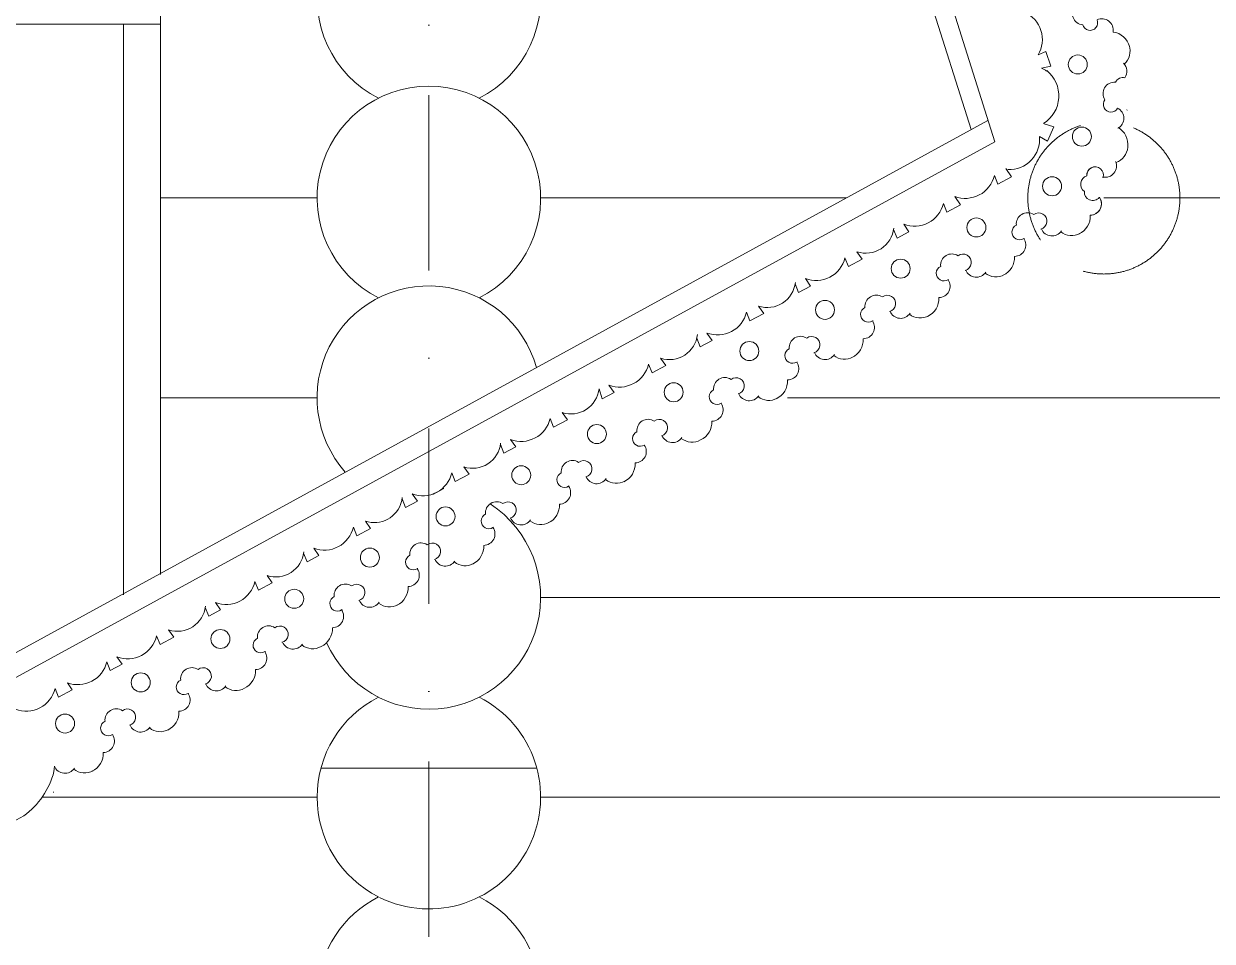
# Model space of a CAD drawing. Header units: millimetres. Extents: x 2399 to 111977, y 1313 to 59551.
# Drawn here: x 39569 to 41961, y 36305 to 38151 of the extents above; entities that cross this region are included whole.
import ezdxf

# ---------------------------------------------------------------- set-up
doc = ezdxf.new("R2010")
doc.units = ezdxf.units.MM
doc.linetypes.add('Невидимая', pattern=[391.222223, 282.222223, -109])
doc.linetypes.add('Штрихпунктирная', pattern=[670.277762, 352.777767, -176.388884, 0, -141.111112])
doc.layers.add('main line', color=7, linetype='Continuous', lineweight=13)

msp = doc.modelspace()

# ---------------------------------------------------------------- linework, layer by layer
at = {"layer": 'main line', "color": 7, "linetype": 'Continuous', "lineweight": 13}
for p, q in [((39844.0794, 37042.4926), (39844.0794, 39396.43)), ((41123.5156, 39048.0426), (41475.8867, 37937.7759)), ((41166.8666, 39045.0913), (41523.1471, 37912.9798)), ((35691.1537, 38149.8902), (39843.4223, 38149.8902)), ((39769.7348, 38149.8902), (39769.7348, 37001.8337)), ((41626.0749, 38095.2162), (41610.3435, 38088.0815)), ((41635.793, 38065.1481), (41626.0749, 38095.2162)), ((41617.218, 38061.5483), (41635.793, 38065.1481)), ((39227.6147, 36708.2011), (41509.5499, 37956.1862)), ((41642.2716, 37943.3553), (41622.5809, 37949.5399)), ((41629.4618, 37914.4686), (41642.2716, 37943.3553)), ((41613.2195, 37924.1731), (41629.4618, 37914.4686)), ((39413.1472, 36758.8429), (41523.1471, 37912.9798)), ((41522.4164, 37845.3448), (41529.2739, 37827.7106)), ((41529.2739, 37827.7106), (41557.1246, 37842.6394)), ((41557.1246, 37842.6394), (41545.3839, 37859.6138)), ((39844.0794, 37800.247), (40159.2044, 37800.247)), ((40609.2044, 37800.247), (41224.4157, 37800.247)), ((41454.4358, 37786.4165), (41442.6951, 37803.3909)), ((41742.7889, 37800.247), (44023.4716, 37800.247)), ((41419.7276, 37789.1218), (41426.5851, 37771.4877)), ((41426.5851, 37771.4877), (41454.4358, 37786.4165)), ((41350.4583, 37732.3656), (41340.0064, 37747.1679)), ((41319.6289, 37736.9307), (41326.4864, 37719.2966)), ((41326.4864, 37719.2966), (41350.4583, 37732.3656)), ((41221.6742, 37679.7826), (41228.5317, 37662.1485)), ((41228.5317, 37662.1485), (41256.3824, 37677.0773)), ((41256.3824, 37677.0773), (41245.9305, 37691.8797)), ((41121.5756, 37627.5915), (41128.4331, 37609.9574)), ((41152.4049, 37623.0264), (41141.953, 37637.8287)), ((41128.4331, 37609.9574), (41152.4049, 37623.0264)), ((41058.329, 37567.7381), (41047.8771, 37582.5405)), ((41023.6209, 37570.4434), (41030.4783, 37552.8093)), ((41030.4783, 37552.8093), (41058.329, 37567.7381)), ((40923.5222, 37518.2523), (40930.3797, 37500.6182)), ((40930.3797, 37500.6182), (40954.3516, 37513.6872)), ((40954.3516, 37513.6872), (40943.8996, 37528.4895)), ((40826.4836, 37465.6997), (40833.3411, 37448.0655)), ((40833.3411, 37448.0655), (40861.1917, 37462.9943)), ((40861.1917, 37462.9943), (40850.7398, 37477.7967)), ((40726.7245, 37416.0516), (40733.2424, 37395.8744)), ((40757.2143, 37408.9434), (40746.7623, 37423.7458)), ((39844.0794, 37398.27), (40159.2044, 37398.27)), ((40733.2424, 37395.8744), (40757.2143, 37408.9434)), ((41106.1351, 37398.27), (44820.3957, 37398.27)), ((40663.1384, 37353.6552), (40652.6864, 37368.4575)), ((40628.4302, 37356.3605), (40635.2877, 37338.7263)), ((40635.2877, 37338.7263), (40663.1384, 37353.6552)), ((40528.3315, 37304.1693), (40535.189, 37286.5352)), ((40535.189, 37286.5352), (40559.1609, 37299.6042)), ((40559.1609, 37299.6042), (40548.7089, 37314.4066)), ((40430.3768, 37247.0213), (40437.2343, 37229.3871)), ((40465.085, 37244.316), (40454.633, 37259.1183)), ((40437.2343, 37229.3871), (40465.085, 37244.316)), ((40361.1075, 37190.265), (40350.6556, 37205.0674)), ((40414.2216, 37215.6697), (40392.1743, 37203.5642)), ((40330.2781, 37194.8301), (40337.1356, 37177.196)), ((40337.1356, 37177.196), (40361.1075, 37190.265)), ((40267.0316, 37134.9768), (40256.5797, 37149.7791)), ((40232.3234, 37137.6821), (40239.1809, 37120.0479)), ((40239.1809, 37120.0479), (40267.0316, 37134.9768)), ((40132.2248, 37085.4909), (40139.0823, 37067.8568)), ((40139.0823, 37067.8568), (40163.0541, 37080.9258)), ((40163.0541, 37080.9258), (40152.6022, 37095.7282)), ((40068.9782, 37025.6376), (40058.5263, 37040.4399)), ((40034.27, 37028.3429), (40041.1275, 37010.7087)), ((40041.1275, 37010.7087), (40068.9782, 37025.6376)), ((39965.0008, 36971.5866), (39954.5488, 36986.389)), ((40609.2044, 36996.4185), (45159.3663, 36996.4185)), ((39934.1714, 36976.1518), (39941.0289, 36958.5176)), ((39941.0289, 36958.5176), (39965.0008, 36971.5866)), ((39836.2167, 36919.0037), (39843.0742, 36901.3695)), ((39843.0742, 36901.3695), (39870.9248, 36916.2984)), ((39870.9248, 36916.2984), (39860.4729, 36931.1007)), ((39736.118, 36866.8126), (39742.9755, 36849.1784)), ((39742.9755, 36849.1784), (39766.9474, 36862.2474)), ((39766.9474, 36862.2474), (39756.4954, 36877.0498)), ((39666.4386, 36810.5709), (39656.6105, 36824.7762)), ((39631.7304, 36813.2762), (39638.5879, 36795.6421)), ((39638.5879, 36795.6421), (39666.4386, 36810.5709)), ((39629.626, 36646.1792), (39630.8329, 36656.4473)), ((40166.8503, 36652.7763), (40601.5585, 36652.7763)), ((40159.2044, 36594.567), (39606.9877, 36594.567)), ((40609.2044, 36594.567), (45159.3663, 36594.567)), ((39568.8654, 36556.9235), (39059.5897, 36277.2969))]:
    msp.add_line(p, q, dxfattribs=at)
at = {"layer": 'main line', "color": 7, "linetype": 'Штрихпунктирная', "lineweight": 13}
msp.add_line((40384.2044, 39347.662), (40384.2044, 27966.284), dxfattribs=at)
at = {"layer": 'main line', "color": 7, "linetype": 'Continuous', "lineweight": 13, "flags": 128}
for points in [[(41716.9485, 38195.9598, 1.219803903), (41685.4664, 38187.0702, 0.63216014), (41700.2088, 38148.7987, 1.067465283), (41729.2713, 38158.6429, -0.60309642), (41761.3599, 38134.074)], [(41716.9485, 38195.9598, 1.219803903), (41685.4664, 38187.0702, 0.63216014), (41700.2088, 38148.7987, 1.067465283), (41729.2713, 38158.6429, -0.60309642), (41761.3599, 38134.074)], [(41716.9485, 38195.9598, 1.219803903), (41685.4664, 38187.0702, 0.63216014), (41700.2088, 38148.7987, 1.067465283), (41729.2713, 38158.6429, -0.60309642), (41761.3599, 38134.074)], [(41716.9485, 38195.9598, 1.219803903), (41685.4664, 38187.0702, 0.63216014), (41700.2088, 38148.7987, 1.067465283), (41729.2713, 38158.6429, -0.60309642), (41761.3599, 38134.074)], [(41716.9485, 38195.9598, 1.219803903), (41685.4664, 38187.0702, 0.63216014), (41700.2088, 38148.7987, 1.067465283), (41729.2713, 38158.6429, -0.60309642), (41761.3599, 38134.074)], [(41716.9485, 38195.9598, 1.219803903), (41685.4664, 38187.0702, 0.63216014), (41700.2088, 38148.7987, 1.067465283), (41729.2713, 38158.6429, -0.60309642), (41761.3599, 38134.074)], [(41794.4694, 38105.0653, 0.304535594), (41761.3599, 38134.074)], [(41794.4694, 38105.0653, 0.304535594), (41761.3599, 38134.074)], [(41794.4694, 38105.0653, 0.304535594), (41761.3599, 38134.074)], [(41794.4694, 38105.0653, 0.304535594), (41761.3599, 38134.074)], [(41794.4694, 38105.0653, 0.304535594), (41761.3599, 38134.074)], [(41794.4694, 38105.0653, 0.304535594), (41761.3599, 38134.074)], [(41783.6948, 38069.5784, 0.304535594), (41793.6997, 38107.3962)], [(41783.6948, 38069.5784, 0.304535594), (41793.6997, 38107.3962)], [(41783.6948, 38069.5784, 0.304535594), (41793.6997, 38107.3962)], [(41783.6948, 38069.5784, 0.304535594), (41793.6997, 38107.3962)], [(41783.6948, 38069.5784, 0.304535594), (41793.6997, 38107.3962)], [(41783.6948, 38069.5784, 0.304535594), (41793.6997, 38107.3962)], [(41785.2403, 38042.0529, 0.364332987), (41782.0966, 38071.2773)], [(41785.2403, 38042.0529, 0.364332987), (41782.0966, 38071.2773)], [(41785.2403, 38042.0529, 0.364332987), (41782.0966, 38071.2773)], [(41785.2403, 38042.0529, 0.364332987), (41782.0966, 38071.2773)], [(41785.2403, 38042.0529, 0.364332987), (41782.0966, 38071.2773)], [(41785.2403, 38042.0529, 0.360354253), (41766.0232, 38032.9124, 0.63216014), (41744.9372, 37997.7353, 1.067465283), (41770.5854, 37980.8916, -0.60309642), (41770.976, 37940.4792)], [(41789.6178, 37977.4551, -0.017938026), (41788.7238, 37976.6599)], [(41789.6178, 37977.4551, -0.017938026), (41788.7238, 37976.6599)], [(41789.6178, 37977.4551, -0.017938026), (41788.7238, 37976.6599)], [(41789.6178, 37977.4551, -0.017938026), (41788.7238, 37976.6599)], [(41789.6178, 37977.4551, -0.017938026), (41788.7238, 37976.6599)], [(41789.6178, 37977.4551, -0.017938026), (41788.7238, 37976.6599)], [(41790.8444, 37902.6157, 0.304535594), (41771.3919, 37942.1042)], [(41790.8444, 37902.6157, 0.304535594), (41771.3919, 37942.1042)], [(41790.8444, 37902.6157, 0.304535594), (41771.3919, 37942.1042)], [(41790.8444, 37902.6157, 0.304535594), (41771.3919, 37942.1042)], [(41790.8444, 37902.6157, 0.304535594), (41771.3919, 37942.1042)], [(41790.8444, 37902.6157, 0.304535594), (41771.3919, 37942.1042)], [(41767.1009, 37871.5266, 0.304535594), (41790.8444, 37902.6157)], [(41767.1009, 37871.5266, 0.304535594), (41790.8444, 37902.6157)], [(41767.1009, 37871.5266, 0.304535594), (41790.8444, 37902.6157)], [(41767.1009, 37871.5266, 0.304535594), (41790.8444, 37902.6157)], [(41767.1009, 37871.5266, 0.304535594), (41790.8444, 37902.6157)], [(41767.1009, 37871.5266, 0.304535594), (41790.8444, 37902.6157)], [(41741.0831, 37842.1079, 0.60309642), (41766.2764, 37873.7086)], [(41741.0831, 37842.1079, 0.60309642), (41766.2764, 37873.7086)], [(41741.0831, 37842.1079, 0.60309642), (41766.2764, 37873.7086)], [(41741.0831, 37842.1079, 0.60309642), (41766.2764, 37873.7086)], [(41741.0831, 37842.1079, 0.60309642), (41766.2764, 37873.7086)], [(41741.0831, 37842.1079, 0.60309642), (41766.2764, 37873.7086)], [(41708.4947, 37844.9806, 0.00305195), (41708.5095, 37844.7775, 0.624852835), (41703.5983, 37813.401)], [(41740.9937, 37840.9135, 1.212239054), (41708.4947, 37844.9806)], [(41740.9937, 37840.9135, 1.212239054), (41708.4947, 37844.9806)], [(41740.9937, 37840.9135, 1.212239054), (41708.4947, 37844.9806)], [(41740.9937, 37840.9135, 1.212239054), (41708.4947, 37844.9806)], [(41740.9937, 37840.9135, 1.211155458), (41708.4928, 37845.0098)], [(41740.9937, 37840.9135, 1.219803903), (41708.5095, 37844.7775)], [(41703.5983, 37813.401, 0.737790011), (41733.5798, 37801.3277)], [(41733.5798, 37801.3277, 0.005142975), (41733.8476, 37801.4959, -0.60309642), (41715.4006, 37765.5373)], [(41733.5798, 37801.3277, 0.005142975), (41733.8476, 37801.4959, -0.60309642), (41715.4006, 37765.5373)], [(41733.5798, 37801.3277, 0.005142975), (41733.8476, 37801.4959, -0.60309642), (41715.4006, 37765.5373)], [(41733.5798, 37801.3277, 0.005142975), (41733.8476, 37801.4959, -0.60309642), (41715.4006, 37765.5373)], [(41733.5798, 37801.3277, 0.005142975), (41733.8476, 37801.4959, -0.507078078), (41722.0007, 37766.5903)], [(41733.8476, 37801.4959, -0.427019874), (41727.4274, 37769.1215)], [(41616.0493, 37737.3874, 1.219803903), (41601.6832, 37766.7773, 0.63216014), (41566.6577, 37745.4406, 1.067465283), (41581.5312, 37718.6019, -0.60309642), (41563.0843, 37682.6432)], [(41616.0493, 37737.3874, 1.219803903), (41601.6832, 37766.7773, 0.63216014), (41566.6577, 37745.4406, 1.067465283), (41581.5312, 37718.6019, -0.60309642), (41563.0843, 37682.6432)], [(41616.0493, 37737.3874, 1.219803903), (41601.6832, 37766.7773, 0.63216014), (41566.6577, 37745.4406, 1.067465283), (41581.5312, 37718.6019, -0.60309642), (41563.0843, 37682.6432)], [(41616.0493, 37737.3874, 1.219803903), (41601.6832, 37766.7773, 0.63216014), (41566.6577, 37745.4406, 1.067465283), (41581.5312, 37718.6019, -0.60309642), (41563.0843, 37682.6432)], [(41616.0493, 37737.3874, 1.219803903), (41601.6832, 37766.7773, 0.63216014), (41566.6577, 37745.4406, 1.067465283), (41581.5312, 37718.6019, -0.60309642), (41563.0843, 37682.6432)], [(41616.0493, 37737.3874, 1.219803903), (41601.6832, 37766.7773, 0.63216014), (41566.6577, 37745.4406, 1.067465283), (41581.5312, 37718.6019, -0.60309642), (41563.0843, 37682.6432)], [(41692.7675, 37727.7818, 0.304535594), (41715.4006, 37765.5373)], [(41692.7675, 37727.7818, 0.304535594), (41715.4006, 37765.5373)], [(41692.7675, 37727.7818, 0.304535594), (41715.4006, 37765.5373)], [(41692.7675, 37727.7818, 0.304535594), (41715.4006, 37765.5373)], [(41692.7675, 37727.7818, 0.304535594), (41715.4006, 37765.5373)], [(41692.7675, 37727.7818, 0.304535594), (41715.4006, 37765.5373)], [(41727.4274, 37769.1215, -0.140017307), (41715.4006, 37765.5373)], [(41722.0007, 37766.5903, -0.07353124), (41715.4006, 37765.5373)], [(41617.1013, 37737.9599, 0.60309642), (41657.3137, 37733.9251)], [(41617.1013, 37737.9599, 0.60309642), (41657.3137, 37733.9251)], [(41617.1013, 37737.9599, 0.60309642), (41657.3137, 37733.9251)], [(41617.1013, 37737.9599, 0.60309642), (41657.3137, 37733.9251)], [(41617.1013, 37737.9599, 0.60309642), (41657.3137, 37733.9251)], [(41617.1013, 37737.9599, 0.60309642), (41657.3137, 37733.9251)], [(41655.9273, 37732.0493, 0.304535594), (41694.9236, 37728.9552)], [(41655.9273, 37732.0493, 0.304535594), (41694.9236, 37728.9552)], [(41655.9273, 37732.0493, 0.304535594), (41694.9236, 37728.9552)], [(41655.9273, 37732.0493, 0.304535594), (41694.9236, 37728.9552)], [(41655.9273, 37732.0493, 0.304535594), (41694.9236, 37728.9552)], [(41655.9273, 37732.0493, 0.304535594), (41694.9236, 37728.9552)], [(41582.5832, 37719.1744, -0.017938026), (41581.6709, 37718.4002)], [(41582.5832, 37719.1744, -0.017938026), (41581.6709, 37718.4002)], [(41582.5832, 37719.1744, -0.017938026), (41581.6709, 37718.4002)], [(41582.5832, 37719.1744, -0.017938026), (41581.6709, 37718.4002)], [(41582.5832, 37719.1744, -0.017938026), (41581.6709, 37718.4002)], [(41582.5832, 37719.1744, -0.017938026), (41581.6709, 37718.4002)], [(41463.733, 37654.4933, 1.219803903), (41449.3668, 37683.8832, 0.63216014), (41414.3413, 37662.5465, 1.067465283), (41429.2148, 37635.7078, -0.60309642), (41410.7679, 37599.7492)], [(41463.733, 37654.4933, 1.219803903), (41449.3668, 37683.8832, 0.63216014), (41414.3413, 37662.5465, 1.067465283), (41429.2148, 37635.7078, -0.60309642), (41410.7679, 37599.7492)], [(41463.733, 37654.4933, 1.219803903), (41449.3668, 37683.8832, 0.63216014), (41414.3413, 37662.5465, 1.067465283), (41429.2148, 37635.7078, -0.60309642), (41410.7679, 37599.7492)], [(41463.733, 37654.4933, 1.219803903), (41449.3668, 37683.8832, 0.63216014), (41414.3413, 37662.5465, 1.067465283), (41429.2148, 37635.7078, -0.60309642), (41410.7679, 37599.7492)], [(41463.733, 37654.4933, 1.219803903), (41449.3668, 37683.8832, 0.63216014), (41414.3413, 37662.5465, 1.067465283), (41429.2148, 37635.7078, -0.60309642), (41410.7679, 37599.7492)], [(41463.733, 37654.4933, 1.219803903), (41449.3668, 37683.8832, 0.63216014), (41414.3413, 37662.5465, 1.067465283), (41429.2148, 37635.7078, -0.60309642), (41410.7679, 37599.7492)], [(41540.4511, 37644.8877, 0.304535594), (41563.0843, 37682.6432)], [(41540.4511, 37644.8877, 0.304535594), (41563.0843, 37682.6432)], [(41540.4511, 37644.8877, 0.304535594), (41563.0843, 37682.6432)], [(41540.4511, 37644.8877, 0.304535594), (41563.0843, 37682.6432)], [(41540.4511, 37644.8877, 0.304535594), (41563.0843, 37682.6432)], [(41540.4511, 37644.8877, 0.304535594), (41563.0843, 37682.6432)], [(41464.785, 37655.0658, 0.60309642), (41504.9973, 37651.031)], [(41464.785, 37655.0658, 0.60309642), (41504.9973, 37651.031)], [(41464.785, 37655.0658, 0.60309642), (41504.9973, 37651.031)], [(41464.785, 37655.0658, 0.60309642), (41504.9973, 37651.031)], [(41464.785, 37655.0658, 0.60309642), (41504.9973, 37651.031)], [(41464.785, 37655.0658, 0.60309642), (41504.9973, 37651.031)], [(41430.2668, 37636.2803, -0.017938026), (41429.3546, 37635.5062)], [(41430.2668, 37636.2803, -0.017938026), (41429.3546, 37635.5062)], [(41430.2668, 37636.2803, -0.017938026), (41429.3546, 37635.5062)], [(41430.2668, 37636.2803, -0.017938026), (41429.3546, 37635.5062)], [(41430.2668, 37636.2803, -0.017938026), (41429.3546, 37635.5062)], [(41430.2668, 37636.2803, -0.017938026), (41429.3546, 37635.5062)], [(41503.6109, 37649.1552, 0.304535594), (41542.6072, 37646.0611)], [(41503.6109, 37649.1552, 0.304535594), (41542.6072, 37646.0611)], [(41503.6109, 37649.1552, 0.304535594), (41542.6072, 37646.0611)], [(41503.6109, 37649.1552, 0.304535594), (41542.6072, 37646.0611)], [(41503.6109, 37649.1552, 0.304535594), (41542.6072, 37646.0611)], [(41503.6109, 37649.1552, 0.304535594), (41542.6072, 37646.0611)], [(41311.4166, 37571.5992, 1.219803903), (41297.0505, 37600.9892, 0.63216014), (41262.0249, 37579.6524, 1.067465283), (41276.8985, 37552.8137, -0.60309642), (41258.4515, 37516.8551)], [(41311.4166, 37571.5992, 1.219803903), (41297.0505, 37600.9892, 0.63216014), (41262.0249, 37579.6524, 1.067465283), (41276.8985, 37552.8137, -0.60309642), (41258.4515, 37516.8551)], [(41311.4166, 37571.5992, 1.219803903), (41297.0505, 37600.9892, 0.63216014), (41262.0249, 37579.6524, 1.067465283), (41276.8985, 37552.8137, -0.60309642), (41258.4515, 37516.8551)], [(41311.4166, 37571.5992, 1.219803903), (41297.0505, 37600.9892, 0.63216014), (41262.0249, 37579.6524, 1.067465283), (41276.8985, 37552.8137, -0.60309642), (41258.4515, 37516.8551)], [(41311.4166, 37571.5992, 1.219803903), (41297.0505, 37600.9892, 0.63216014), (41262.0249, 37579.6524, 1.067465283), (41276.8985, 37552.8137, -0.60309642), (41258.4515, 37516.8551)], [(41311.4166, 37571.5992, 1.219803903), (41297.0505, 37600.9892, 0.63216014), (41262.0249, 37579.6524, 1.067465283), (41276.8985, 37552.8137, -0.60309642), (41258.4515, 37516.8551)], [(41388.1347, 37561.9936, 0.304535594), (41410.7679, 37599.7492)], [(41388.1347, 37561.9936, 0.304535594), (41410.7679, 37599.7492)], [(41388.1347, 37561.9936, 0.304535594), (41410.7679, 37599.7492)], [(41388.1347, 37561.9936, 0.304535594), (41410.7679, 37599.7492)], [(41388.1347, 37561.9936, 0.304535594), (41410.7679, 37599.7492)], [(41388.1347, 37561.9936, 0.304535594), (41410.7679, 37599.7492)], [(41312.4686, 37572.1718, 0.60309642), (41352.6809, 37568.1369)], [(41312.4686, 37572.1718, 0.60309642), (41352.6809, 37568.1369)], [(41312.4686, 37572.1718, 0.60309642), (41352.6809, 37568.1369)], [(41312.4686, 37572.1718, 0.60309642), (41352.6809, 37568.1369)], [(41312.4686, 37572.1718, 0.60309642), (41352.6809, 37568.1369)], [(41312.4686, 37572.1718, 0.60309642), (41352.6809, 37568.1369)], [(41351.2945, 37566.2611, 0.304535594), (41390.2908, 37563.167)], [(41351.2945, 37566.2611, 0.304535594), (41390.2908, 37563.167)], [(41351.2945, 37566.2611, 0.304535594), (41390.2908, 37563.167)], [(41351.2945, 37566.2611, 0.304535594), (41390.2908, 37563.167)], [(41351.2945, 37566.2611, 0.304535594), (41390.2908, 37563.167)], [(41351.2945, 37566.2611, 0.304535594), (41390.2908, 37563.167)], [(41277.9505, 37553.3862, -0.017938026), (41277.0382, 37552.6121)], [(41277.9505, 37553.3862, -0.017938026), (41277.0382, 37552.6121)], [(41277.9505, 37553.3862, -0.017938026), (41277.0382, 37552.6121)], [(41277.9505, 37553.3862, -0.017938026), (41277.0382, 37552.6121)], [(41277.9505, 37553.3862, -0.017938026), (41277.0382, 37552.6121)], [(41277.9505, 37553.3862, -0.017938026), (41277.0382, 37552.6121)], [(41159.1002, 37488.7052, 1.219803903), (41144.7341, 37518.0951, 0.63216014), (41109.7085, 37496.7584, 1.067465283), (41124.5821, 37469.9196, -0.60309642), (41106.1351, 37433.961)], [(41159.1002, 37488.7052, 1.219803903), (41144.7341, 37518.0951, 0.63216014), (41109.7085, 37496.7584, 1.067465283), (41124.5821, 37469.9196, -0.60309642), (41106.1351, 37433.961)], [(41159.1002, 37488.7052, 1.219803903), (41144.7341, 37518.0951, 0.63216014), (41109.7085, 37496.7584, 1.067465283), (41124.5821, 37469.9196, -0.60309642), (41106.1351, 37433.961)], [(41159.1002, 37488.7052, 1.219803903), (41144.7341, 37518.0951, 0.63216014), (41109.7085, 37496.7584, 1.067465283), (41124.5821, 37469.9196, -0.60309642), (41106.1351, 37433.961)], [(41159.1002, 37488.7052, 1.219803903), (41144.7341, 37518.0951, 0.63216014), (41109.7085, 37496.7584, 1.067465283), (41124.5821, 37469.9196, -0.60309642), (41106.1351, 37433.961)], [(41159.1002, 37488.7052, 1.219803903), (41144.7341, 37518.0951, 0.63216014), (41109.7085, 37496.7584, 1.067465283), (41124.5821, 37469.9196, -0.60309642), (41106.1351, 37433.961)], [(41235.8183, 37479.0995, 0.304535594), (41258.4515, 37516.8551)], [(41235.8183, 37479.0995, 0.304535594), (41258.4515, 37516.8551)], [(41235.8183, 37479.0995, 0.304535594), (41258.4515, 37516.8551)], [(41235.8183, 37479.0995, 0.304535594), (41258.4515, 37516.8551)], [(41235.8183, 37479.0995, 0.304535594), (41258.4515, 37516.8551)], [(41235.8183, 37479.0995, 0.304535594), (41258.4515, 37516.8551)], [(41160.1522, 37489.2777, 0.60309642), (41200.3645, 37485.2428)], [(41160.1522, 37489.2777, 0.60309642), (41200.3645, 37485.2428)], [(41160.1522, 37489.2777, 0.60309642), (41200.3645, 37485.2428)], [(41160.1522, 37489.2777, 0.60309642), (41200.3645, 37485.2428)], [(41160.1522, 37489.2777, 0.60309642), (41200.3645, 37485.2428)], [(41160.1522, 37489.2777, 0.60309642), (41200.3645, 37485.2428)], [(41125.6341, 37470.4921, -0.017938026), (41124.7218, 37469.718)], [(41125.6341, 37470.4921, -0.017938026), (41124.7218, 37469.718)], [(41125.6341, 37470.4921, -0.017938026), (41124.7218, 37469.718)], [(41125.6341, 37470.4921, -0.017938026), (41124.7218, 37469.718)], [(41125.6341, 37470.4921, -0.017938026), (41124.7218, 37469.718)], [(41125.6341, 37470.4921, -0.017938026), (41124.7218, 37469.718)], [(41198.9781, 37483.367, 0.304535594), (41237.9744, 37480.2729)], [(41198.9781, 37483.367, 0.304535594), (41237.9744, 37480.2729)], [(41198.9781, 37483.367, 0.304535594), (41237.9744, 37480.2729)], [(41198.9781, 37483.367, 0.304535594), (41237.9744, 37480.2729)], [(41198.9781, 37483.367, 0.304535594), (41237.9744, 37480.2729)], [(41198.9781, 37483.367, 0.304535594), (41237.9744, 37480.2729)], [(41006.7838, 37405.8111, 1.219803903), (40992.4177, 37435.201, 0.63216014), (40957.3921, 37413.8643, 1.067465283), (40972.2657, 37387.0255, -0.60309642), (40953.8187, 37351.0669)], [(41006.7838, 37405.8111, 1.219803903), (40992.4177, 37435.201, 0.63216014), (40957.3921, 37413.8643, 1.067465283), (40972.2657, 37387.0255, -0.60309642), (40953.8187, 37351.0669)], [(41006.7838, 37405.8111, 1.219803903), (40992.4177, 37435.201, 0.63216014), (40957.3921, 37413.8643, 1.067465283), (40972.2657, 37387.0255, -0.60309642), (40953.8187, 37351.0669)], [(41006.7838, 37405.8111, 1.219803903), (40992.4177, 37435.201, 0.63216014), (40957.3921, 37413.8643, 1.067465283), (40972.2657, 37387.0255, -0.60309642), (40953.8187, 37351.0669)], [(41006.7838, 37405.8111, 1.219803903), (40992.4177, 37435.201, 0.63216014), (40957.3921, 37413.8643, 1.067465283), (40972.2657, 37387.0255, -0.60309642), (40953.8187, 37351.0669)], [(41006.7838, 37405.8111, 1.219803903), (40992.4177, 37435.201, 0.63216014), (40957.3921, 37413.8643, 1.067465283), (40972.2657, 37387.0255, -0.60309642), (40953.8187, 37351.0669)], [(41083.5019, 37396.2054, 0.304535594), (41106.1351, 37433.961)], [(41083.5019, 37396.2054, 0.304535594), (41106.1351, 37433.961)], [(41083.5019, 37396.2054, 0.304535594), (41106.1351, 37433.961)], [(41083.5019, 37396.2054, 0.304535594), (41106.1351, 37433.961)], [(41083.5019, 37396.2054, 0.304535594), (41106.1351, 37433.961)], [(41083.5019, 37396.2054, 0.304535594), (41106.1351, 37433.961)], [(41007.8358, 37406.3836, 0.60309642), (41048.0482, 37402.3487)], [(41007.8358, 37406.3836, 0.60309642), (41048.0482, 37402.3487)], [(41007.8358, 37406.3836, 0.60309642), (41048.0482, 37402.3487)], [(41007.8358, 37406.3836, 0.60309642), (41048.0482, 37402.3487)], [(41007.8358, 37406.3836, 0.60309642), (41048.0482, 37402.3487)], [(41007.8358, 37406.3836, 0.60309642), (41048.0482, 37402.3487)], [(41046.6618, 37400.4729, 0.304535594), (41085.6581, 37397.3788)], [(41046.6618, 37400.4729, 0.304535594), (41085.6581, 37397.3788)], [(41046.6618, 37400.4729, 0.304535594), (41085.6581, 37397.3788)], [(41046.6618, 37400.4729, 0.304535594), (41085.6581, 37397.3788)], [(41046.6618, 37400.4729, 0.304535594), (41085.6581, 37397.3788)], [(41046.6618, 37400.4729, 0.304535594), (41085.6581, 37397.3788)], [(40973.3177, 37387.598, -0.017938026), (40972.4054, 37386.8239)], [(40973.3177, 37387.598, -0.017938026), (40972.4054, 37386.8239)], [(40973.3177, 37387.598, -0.017938026), (40972.4054, 37386.8239)], [(40973.3177, 37387.598, -0.017938026), (40972.4054, 37386.8239)], [(40973.3177, 37387.598, -0.017938026), (40972.4054, 37386.8239)], [(40973.3177, 37387.598, -0.017938026), (40972.4054, 37386.8239)], [(40852.3113, 37321.7436, 1.219803903), (40837.9452, 37351.1335, 0.63216014), (40802.9197, 37329.7968, 1.067465283), (40817.7932, 37302.958, -0.60309642), (40799.3462, 37266.9994)], [(40852.3113, 37321.7436, 1.219803903), (40837.9452, 37351.1335, 0.63216014), (40802.9197, 37329.7968, 1.067465283), (40817.7932, 37302.958, -0.60309642), (40799.3462, 37266.9994)], [(40852.3113, 37321.7436, 1.219803903), (40837.9452, 37351.1335, 0.63216014), (40802.9197, 37329.7968, 1.067465283), (40817.7932, 37302.958, -0.60309642), (40799.3462, 37266.9994)], [(40852.3113, 37321.7436, 1.219803903), (40837.9452, 37351.1335, 0.63216014), (40802.9197, 37329.7968, 1.067465283), (40817.7932, 37302.958, -0.60309642), (40799.3462, 37266.9994)], [(40852.3113, 37321.7436, 1.219803903), (40837.9452, 37351.1335, 0.63216014), (40802.9197, 37329.7968, 1.067465283), (40817.7932, 37302.958, -0.60309642), (40799.3462, 37266.9994)], [(40852.3113, 37321.7436, 1.219803903), (40837.9452, 37351.1335, 0.63216014), (40802.9197, 37329.7968, 1.067465283), (40817.7932, 37302.958, -0.60309642), (40799.3462, 37266.9994)], [(40931.1856, 37313.3113, 0.304535594), (40953.8187, 37351.0669)], [(40931.1856, 37313.3113, 0.304535594), (40953.8187, 37351.0669)], [(40931.1856, 37313.3113, 0.304535594), (40953.8187, 37351.0669)], [(40931.1856, 37313.3113, 0.304535594), (40953.8187, 37351.0669)], [(40931.1856, 37313.3113, 0.304535594), (40953.8187, 37351.0669)], [(40931.1856, 37313.3113, 0.304535594), (40953.8187, 37351.0669)], [(40853.3633, 37322.3161, 0.60309642), (40893.5757, 37318.2812)], [(40853.3633, 37322.3161, 0.60309642), (40893.5757, 37318.2812)], [(40853.3633, 37322.3161, 0.60309642), (40893.5757, 37318.2812)], [(40853.3633, 37322.3161, 0.60309642), (40893.5757, 37318.2812)], [(40853.3633, 37322.3161, 0.60309642), (40893.5757, 37318.2812)], [(40853.3633, 37322.3161, 0.60309642), (40893.5757, 37318.2812)], [(40892.1893, 37316.4054, 0.304535594), (40931.1856, 37313.3113)], [(40892.1893, 37316.4054, 0.304535594), (40931.1856, 37313.3113)], [(40892.1893, 37316.4054, 0.304535594), (40931.1856, 37313.3113)], [(40892.1893, 37316.4054, 0.304535594), (40931.1856, 37313.3113)], [(40892.1893, 37316.4054, 0.304535594), (40931.1856, 37313.3113)], [(40892.1893, 37316.4054, 0.304535594), (40931.1856, 37313.3113)], [(40699.9949, 37238.8495, 1.219803903), (40685.6288, 37268.2394, 0.63216014), (40650.6033, 37246.9027, 1.067465283), (40665.4768, 37220.064, -0.60309642), (40647.0298, 37184.1053)], [(40699.9949, 37238.8495, 1.219803903), (40685.6288, 37268.2394, 0.63216014), (40650.6033, 37246.9027, 1.067465283), (40665.4768, 37220.064, -0.60309642), (40647.0298, 37184.1053)], [(40699.9949, 37238.8495, 1.219803903), (40685.6288, 37268.2394, 0.63216014), (40650.6033, 37246.9027, 1.067465283), (40665.4768, 37220.064, -0.60309642), (40647.0298, 37184.1053)], [(40699.9949, 37238.8495, 1.219803903), (40685.6288, 37268.2394, 0.63216014), (40650.6033, 37246.9027, 1.067465283), (40665.4768, 37220.064, -0.60309642), (40647.0298, 37184.1053)], [(40699.9949, 37238.8495, 1.219803903), (40685.6288, 37268.2394, 0.63216014), (40650.6033, 37246.9027, 1.067465283), (40665.4768, 37220.064, -0.60309642), (40647.0298, 37184.1053)], [(40699.9949, 37238.8495, 1.219803903), (40685.6288, 37268.2394, 0.63216014), (40650.6033, 37246.9027, 1.067465283), (40665.4768, 37220.064, -0.60309642), (40647.0298, 37184.1053)], [(40776.7131, 37229.2439, 0.304535594), (40799.3462, 37266.9994)], [(40776.7131, 37229.2439, 0.304535594), (40799.3462, 37266.9994)], [(40776.7131, 37229.2439, 0.304535594), (40799.3462, 37266.9994)], [(40776.7131, 37229.2439, 0.304535594), (40799.3462, 37266.9994)], [(40776.7131, 37229.2439, 0.304535594), (40799.3462, 37266.9994)], [(40776.7131, 37229.2439, 0.304535594), (40799.3462, 37266.9994)], [(40666.5288, 37220.6365, -0.017938026), (40665.6165, 37219.8623)], [(40666.5288, 37220.6365, -0.017938026), (40665.6165, 37219.8623)], [(40666.5288, 37220.6365, -0.017938026), (40665.6165, 37219.8623)], [(40666.5288, 37220.6365, -0.017938026), (40665.6165, 37219.8623)], [(40666.5288, 37220.6365, -0.017938026), (40665.6165, 37219.8623)], [(40666.5288, 37220.6365, -0.017938026), (40665.6165, 37219.8623)], [(40701.0469, 37239.422, 0.60309642), (40741.2593, 37235.3872)], [(40701.0469, 37239.422, 0.60309642), (40741.2593, 37235.3872)], [(40701.0469, 37239.422, 0.60309642), (40741.2593, 37235.3872)], [(40701.0469, 37239.422, 0.60309642), (40741.2593, 37235.3872)], [(40701.0469, 37239.422, 0.60309642), (40741.2593, 37235.3872)], [(40701.0469, 37239.422, 0.60309642), (40741.2593, 37235.3872)], [(40739.8729, 37233.5113, 0.304535594), (40778.8692, 37230.4173)], [(40739.8729, 37233.5113, 0.304535594), (40778.8692, 37230.4173)], [(40739.8729, 37233.5113, 0.304535594), (40778.8692, 37230.4173)], [(40739.8729, 37233.5113, 0.304535594), (40778.8692, 37230.4173)], [(40739.8729, 37233.5113, 0.304535594), (40778.8692, 37230.4173)], [(40739.8729, 37233.5113, 0.304535594), (40778.8692, 37230.4173)], [(40547.6785, 37155.9554, 1.219803903), (40533.3124, 37185.3453, 0.63216014), (40498.2869, 37164.0086, 1.067465283), (40513.1604, 37137.1699, -0.60309642), (40494.7135, 37101.2113)], [(40547.6785, 37155.9554, 1.219803903), (40533.3124, 37185.3453, 0.63216014), (40498.2869, 37164.0086, 1.067465283), (40513.1604, 37137.1699, -0.60309642), (40494.7135, 37101.2113)], [(40547.6785, 37155.9554, 1.219803903), (40533.3124, 37185.3453, 0.63216014), (40498.2869, 37164.0086, 1.067465283), (40513.1604, 37137.1699, -0.60309642), (40494.7135, 37101.2113)], [(40547.6785, 37155.9554, 1.219803903), (40533.3124, 37185.3453, 0.63216014), (40498.2869, 37164.0086, 1.067465283), (40513.1604, 37137.1699, -0.60309642), (40494.7135, 37101.2113)], [(40547.6785, 37155.9554, 1.219803903), (40533.3124, 37185.3453, 0.63216014), (40498.2869, 37164.0086, 1.067465283), (40513.1604, 37137.1699, -0.60309642), (40494.7135, 37101.2113)], [(40547.6785, 37155.9554, 1.219803903), (40533.3124, 37185.3453, 0.63216014), (40498.2869, 37164.0086, 1.067465283), (40513.1604, 37137.1699, -0.60309642), (40494.7135, 37101.2113)], [(40624.3967, 37146.3498, 0.304535594), (40647.0298, 37184.1053)], [(40624.3967, 37146.3498, 0.304535594), (40647.0298, 37184.1053)], [(40624.3967, 37146.3498, 0.304535594), (40647.0298, 37184.1053)], [(40624.3967, 37146.3498, 0.304535594), (40647.0298, 37184.1053)], [(40624.3967, 37146.3498, 0.304535594), (40647.0298, 37184.1053)], [(40624.3967, 37146.3498, 0.304535594), (40647.0298, 37184.1053)], [(40548.7305, 37156.5279, 0.60309642), (40588.9429, 37152.4931)], [(40548.7305, 37156.5279, 0.60309642), (40588.9429, 37152.4931)], [(40548.7305, 37156.5279, 0.60309642), (40588.9429, 37152.4931)], [(40548.7305, 37156.5279, 0.60309642), (40588.9429, 37152.4931)], [(40548.7305, 37156.5279, 0.60309642), (40588.9429, 37152.4931)], [(40548.7305, 37156.5279, 0.60309642), (40588.9429, 37152.4931)], [(40587.5565, 37150.6173, 0.304535594), (40626.5528, 37147.5232)], [(40587.5565, 37150.6173, 0.304535594), (40626.5528, 37147.5232)], [(40587.5565, 37150.6173, 0.304535594), (40626.5528, 37147.5232)], [(40587.5565, 37150.6173, 0.304535594), (40626.5528, 37147.5232)], [(40587.5565, 37150.6173, 0.304535594), (40626.5528, 37147.5232)], [(40587.5565, 37150.6173, 0.304535594), (40626.5528, 37147.5232)], [(40514.2124, 37137.7424, -0.017938026), (40513.3001, 37136.9683)], [(40514.2124, 37137.7424, -0.017938026), (40513.3001, 37136.9683)], [(40514.2124, 37137.7424, -0.017938026), (40513.3001, 37136.9683)], [(40514.2124, 37137.7424, -0.017938026), (40513.3001, 37136.9683)], [(40514.2124, 37137.7424, -0.017938026), (40513.3001, 37136.9683)], [(40514.2124, 37137.7424, -0.017938026), (40513.3001, 37136.9683)], [(40395.3622, 37073.0613, 1.219803903), (40380.996, 37102.4513, 0.63216014), (40345.9705, 37081.1145, 1.067465283), (40360.844, 37054.2758, -0.60309642), (40342.3971, 37018.3172)], [(40395.3622, 37073.0613, 1.219803903), (40380.996, 37102.4513, 0.63216014), (40345.9705, 37081.1145, 1.067465283), (40360.844, 37054.2758, -0.60309642), (40342.3971, 37018.3172)], [(40395.3622, 37073.0613, 1.219803903), (40380.996, 37102.4513, 0.63216014), (40345.9705, 37081.1145, 1.067465283), (40360.844, 37054.2758, -0.60309642), (40342.3971, 37018.3172)], [(40395.3622, 37073.0613, 1.219803903), (40380.996, 37102.4513, 0.63216014), (40345.9705, 37081.1145, 1.067465283), (40360.844, 37054.2758, -0.60309642), (40342.3971, 37018.3172)], [(40395.3622, 37073.0613, 1.219803903), (40380.996, 37102.4513, 0.63216014), (40345.9705, 37081.1145, 1.067465283), (40360.844, 37054.2758, -0.60309642), (40342.3971, 37018.3172)], [(40395.3622, 37073.0613, 1.219803903), (40380.996, 37102.4513, 0.63216014), (40345.9705, 37081.1145, 1.067465283), (40360.844, 37054.2758, -0.60309642), (40342.3971, 37018.3172)], [(40472.0803, 37063.4557, 0.304535594), (40494.7135, 37101.2113)], [(40472.0803, 37063.4557, 0.304535594), (40494.7135, 37101.2113)], [(40472.0803, 37063.4557, 0.304535594), (40494.7135, 37101.2113)], [(40472.0803, 37063.4557, 0.304535594), (40494.7135, 37101.2113)], [(40472.0803, 37063.4557, 0.304535594), (40494.7135, 37101.2113)], [(40472.0803, 37063.4557, 0.304535594), (40494.7135, 37101.2113)], [(40361.896, 37054.8483, -0.017938026), (40360.9838, 37054.0742)], [(40361.896, 37054.8483, -0.017938026), (40360.9838, 37054.0742)], [(40361.896, 37054.8483, -0.017938026), (40360.9838, 37054.0742)], [(40361.896, 37054.8483, -0.017938026), (40360.9838, 37054.0742)], [(40361.896, 37054.8483, -0.017938026), (40360.9838, 37054.0742)], [(40361.896, 37054.8483, -0.017938026), (40360.9838, 37054.0742)], [(40396.4142, 37073.6339, 0.60309642), (40436.6265, 37069.599)], [(40396.4142, 37073.6339, 0.60309642), (40436.6265, 37069.599)], [(40396.4142, 37073.6339, 0.60309642), (40436.6265, 37069.599)], [(40396.4142, 37073.6339, 0.60309642), (40436.6265, 37069.599)], [(40396.4142, 37073.6339, 0.60309642), (40436.6265, 37069.599)], [(40396.4142, 37073.6339, 0.60309642), (40436.6265, 37069.599)], [(40435.2401, 37067.7232, 0.304535594), (40474.2364, 37064.6291)], [(40435.2401, 37067.7232, 0.304535594), (40474.2364, 37064.6291)], [(40435.2401, 37067.7232, 0.304535594), (40474.2364, 37064.6291)], [(40435.2401, 37067.7232, 0.304535594), (40474.2364, 37064.6291)], [(40435.2401, 37067.7232, 0.304535594), (40474.2364, 37064.6291)], [(40435.2401, 37067.7232, 0.304535594), (40474.2364, 37064.6291)], [(40243.0458, 36990.1673, 1.219803903), (40228.6797, 37019.5572, 0.63216014), (40193.6541, 36998.2205, 1.067465283), (40208.5277, 36971.3817, -0.60309642), (40190.0807, 36935.4231)], [(40243.0458, 36990.1673, 1.219803903), (40228.6797, 37019.5572, 0.63216014), (40193.6541, 36998.2205, 1.067465283), (40208.5277, 36971.3817, -0.60309642), (40190.0807, 36935.4231)], [(40243.0458, 36990.1673, 1.219803903), (40228.6797, 37019.5572, 0.63216014), (40193.6541, 36998.2205, 1.067465283), (40208.5277, 36971.3817, -0.60309642), (40190.0807, 36935.4231)], [(40243.0458, 36990.1673, 1.219803903), (40228.6797, 37019.5572, 0.63216014), (40193.6541, 36998.2205, 1.067465283), (40208.5277, 36971.3817, -0.60309642), (40190.0807, 36935.4231)], [(40243.0458, 36990.1673, 1.219803903), (40228.6797, 37019.5572, 0.63216014), (40193.6541, 36998.2205, 1.067465283), (40208.5277, 36971.3817, -0.60309642), (40190.0807, 36935.4231)], [(40243.0458, 36990.1673, 1.219803903), (40228.6797, 37019.5572, 0.63216014), (40193.6541, 36998.2205, 1.067465283), (40208.5277, 36971.3817, -0.60309642), (40190.0807, 36935.4231)], [(40319.7639, 36980.5616, 0.304535594), (40342.3971, 37018.3172)], [(40319.7639, 36980.5616, 0.304535594), (40342.3971, 37018.3172)], [(40319.7639, 36980.5616, 0.304535594), (40342.3971, 37018.3172)], [(40319.7639, 36980.5616, 0.304535594), (40342.3971, 37018.3172)], [(40319.7639, 36980.5616, 0.304535594), (40342.3971, 37018.3172)], [(40319.7639, 36980.5616, 0.304535594), (40342.3971, 37018.3172)], [(40244.0978, 36990.7398, 0.60309642), (40284.3101, 36986.7049)], [(40244.0978, 36990.7398, 0.60309642), (40284.3101, 36986.7049)], [(40244.0978, 36990.7398, 0.60309642), (40284.3101, 36986.7049)], [(40244.0978, 36990.7398, 0.60309642), (40284.3101, 36986.7049)], [(40244.0978, 36990.7398, 0.60309642), (40284.3101, 36986.7049)], [(40244.0978, 36990.7398, 0.60309642), (40284.3101, 36986.7049)], [(40282.9237, 36984.8291, 0.304535594), (40321.92, 36981.735)], [(40282.9237, 36984.8291, 0.304535594), (40321.92, 36981.735)], [(40282.9237, 36984.8291, 0.304535594), (40321.92, 36981.735)], [(40282.9237, 36984.8291, 0.304535594), (40321.92, 36981.735)], [(40282.9237, 36984.8291, 0.304535594), (40321.92, 36981.735)], [(40282.9237, 36984.8291, 0.304535594), (40321.92, 36981.735)], [(40209.5797, 36971.9542, -0.017938026), (40208.6674, 36971.1801)], [(40209.5797, 36971.9542, -0.017938026), (40208.6674, 36971.1801)], [(40209.5797, 36971.9542, -0.017938026), (40208.6674, 36971.1801)], [(40209.5797, 36971.9542, -0.017938026), (40208.6674, 36971.1801)], [(40209.5797, 36971.9542, -0.017938026), (40208.6674, 36971.1801)], [(40209.5797, 36971.9542, -0.017938026), (40208.6674, 36971.1801)], [(40088.5733, 36906.0998, 1.219803903), (40074.2072, 36935.4897, 0.63216014), (40039.1816, 36914.153, 1.067465283), (40054.0552, 36887.3142, -0.60309642), (40035.6082, 36851.3556)], [(40088.5733, 36906.0998, 1.219803903), (40074.2072, 36935.4897, 0.63216014), (40039.1816, 36914.153, 1.067465283), (40054.0552, 36887.3142, -0.60309642), (40035.6082, 36851.3556)], [(40088.5733, 36906.0998, 1.219803903), (40074.2072, 36935.4897, 0.63216014), (40039.1816, 36914.153, 1.067465283), (40054.0552, 36887.3142, -0.60309642), (40035.6082, 36851.3556)], [(40088.5733, 36906.0998, 1.219803903), (40074.2072, 36935.4897, 0.63216014), (40039.1816, 36914.153, 1.067465283), (40054.0552, 36887.3142, -0.60309642), (40035.6082, 36851.3556)], [(40088.5733, 36906.0998, 1.219803903), (40074.2072, 36935.4897, 0.63216014), (40039.1816, 36914.153, 1.067465283), (40054.0552, 36887.3142, -0.60309642), (40035.6082, 36851.3556)], [(40088.5733, 36906.0998, 1.219803903), (40074.2072, 36935.4897, 0.63216014), (40039.1816, 36914.153, 1.067465283), (40054.0552, 36887.3142, -0.60309642), (40035.6082, 36851.3556)], [(40167.4475, 36897.6675, 0.304535594), (40190.0807, 36935.4231)], [(40167.4475, 36897.6675, 0.304535594), (40190.0807, 36935.4231)], [(40167.4475, 36897.6675, 0.304535594), (40190.0807, 36935.4231)], [(40167.4475, 36897.6675, 0.304535594), (40190.0807, 36935.4231)], [(40167.4475, 36897.6675, 0.304535594), (40190.0807, 36935.4231)], [(40167.4475, 36897.6675, 0.304535594), (40190.0807, 36935.4231)], [(40055.1072, 36887.8867, -0.017938026), (40054.1949, 36887.1126)], [(40055.1072, 36887.8867, -0.017938026), (40054.1949, 36887.1126)], [(40055.1072, 36887.8867, -0.017938026), (40054.1949, 36887.1126)], [(40055.1072, 36887.8867, -0.017938026), (40054.1949, 36887.1126)], [(40055.1072, 36887.8867, -0.017938026), (40054.1949, 36887.1126)], [(40055.1072, 36887.8867, -0.017938026), (40054.1949, 36887.1126)], [(40089.6253, 36906.6723, 0.60309642), (40129.8376, 36902.6374)], [(40089.6253, 36906.6723, 0.60309642), (40129.8376, 36902.6374)], [(40089.6253, 36906.6723, 0.60309642), (40129.8376, 36902.6374)], [(40089.6253, 36906.6723, 0.60309642), (40129.8376, 36902.6374)], [(40089.6253, 36906.6723, 0.60309642), (40129.8376, 36902.6374)], [(40089.6253, 36906.6723, 0.60309642), (40129.8376, 36902.6374)], [(40128.4512, 36900.7616, 0.304535594), (40167.4475, 36897.6675)], [(40128.4512, 36900.7616, 0.304535594), (40167.4475, 36897.6675)], [(40128.4512, 36900.7616, 0.304535594), (40167.4475, 36897.6675)], [(40128.4512, 36900.7616, 0.304535594), (40167.4475, 36897.6675)], [(40128.4512, 36900.7616, 0.304535594), (40167.4475, 36897.6675)], [(40128.4512, 36900.7616, 0.304535594), (40167.4475, 36897.6675)], [(39934.1008, 36822.0323, 1.219803903), (39919.7347, 36851.4222, 0.63216014), (39884.7091, 36830.0855, 1.067465283), (39899.5827, 36803.2467, -0.60309642), (39881.1357, 36767.2881)], [(39934.1008, 36822.0323, 1.219803903), (39919.7347, 36851.4222, 0.63216014), (39884.7091, 36830.0855, 1.067465283), (39899.5827, 36803.2467, -0.60309642), (39881.1357, 36767.2881)], [(39934.1008, 36822.0323, 1.219803903), (39919.7347, 36851.4222, 0.63216014), (39884.7091, 36830.0855, 1.067465283), (39899.5827, 36803.2467, -0.60309642), (39881.1357, 36767.2881)], [(39934.1008, 36822.0323, 1.219803903), (39919.7347, 36851.4222, 0.63216014), (39884.7091, 36830.0855, 1.067465283), (39899.5827, 36803.2467, -0.60309642), (39881.1357, 36767.2881)], [(39934.1008, 36822.0323, 1.219803903), (39919.7347, 36851.4222, 0.63216014), (39884.7091, 36830.0855, 1.067465283), (39899.5827, 36803.2467, -0.60309642), (39881.1357, 36767.2881)], [(39934.1008, 36822.0323, 1.219803903), (39919.7347, 36851.4222, 0.63216014), (39884.7091, 36830.0855, 1.067465283), (39899.5827, 36803.2467, -0.60309642), (39881.1357, 36767.2881)], [(40012.975, 36813.6, 0.304535594), (40035.6082, 36851.3556)], [(40012.975, 36813.6, 0.304535594), (40035.6082, 36851.3556)], [(40012.975, 36813.6, 0.304535594), (40035.6082, 36851.3556)], [(40012.975, 36813.6, 0.304535594), (40035.6082, 36851.3556)], [(40012.975, 36813.6, 0.304535594), (40035.6082, 36851.3556)], [(40012.975, 36813.6, 0.304535594), (40035.6082, 36851.3556)], [(39935.1528, 36822.6048, 0.60309642), (39975.3651, 36818.5699)], [(39935.1528, 36822.6048, 0.60309642), (39975.3651, 36818.5699)], [(39935.1528, 36822.6048, 0.60309642), (39975.3651, 36818.5699)], [(39935.1528, 36822.6048, 0.60309642), (39975.3651, 36818.5699)], [(39935.1528, 36822.6048, 0.60309642), (39975.3651, 36818.5699)], [(39935.1528, 36822.6048, 0.60309642), (39975.3651, 36818.5699)], [(39973.9787, 36816.6941, 0.304535594), (40012.975, 36813.6)], [(39973.9787, 36816.6941, 0.304535594), (40012.975, 36813.6)], [(39973.9787, 36816.6941, 0.304535594), (40012.975, 36813.6)], [(39973.9787, 36816.6941, 0.304535594), (40012.975, 36813.6)], [(39973.9787, 36816.6941, 0.304535594), (40012.975, 36813.6)], [(39973.9787, 36816.6941, 0.304535594), (40012.975, 36813.6)], [(39900.6347, 36803.8193, -0.017938026), (39899.7224, 36803.0451)], [(39900.6347, 36803.8193, -0.017938026), (39899.7224, 36803.0451)], [(39900.6347, 36803.8193, -0.017938026), (39899.7224, 36803.0451)], [(39900.6347, 36803.8193, -0.017938026), (39899.7224, 36803.0451)], [(39900.6347, 36803.8193, -0.017938026), (39899.7224, 36803.0451)], [(39900.6347, 36803.8193, -0.017938026), (39899.7224, 36803.0451)], [(39781.7844, 36739.1382, 1.219803903), (39767.4183, 36768.5281, 0.63216014), (39732.3927, 36747.1914, 1.067465283), (39747.2663, 36720.3526, -0.60309642), (39728.8193, 36684.394)], [(39781.7844, 36739.1382, 1.219803903), (39767.4183, 36768.5281, 0.63216014), (39732.3927, 36747.1914, 1.067465283), (39747.2663, 36720.3526, -0.60309642), (39728.8193, 36684.394)], [(39781.7844, 36739.1382, 1.219803903), (39767.4183, 36768.5281, 0.63216014), (39732.3927, 36747.1914, 1.067465283), (39747.2663, 36720.3526, -0.60309642), (39728.8193, 36684.394)], [(39781.7844, 36739.1382, 1.219803903), (39767.4183, 36768.5281, 0.63216014), (39732.3927, 36747.1914, 1.067465283), (39747.2663, 36720.3526, -0.60309642), (39728.8193, 36684.394)], [(39781.7844, 36739.1382, 1.219803903), (39767.4183, 36768.5281, 0.63216014), (39732.3927, 36747.1914, 1.067465283), (39747.2663, 36720.3526, -0.60309642), (39728.8193, 36684.394)], [(39781.7844, 36739.1382, 1.219803903), (39767.4183, 36768.5281, 0.63216014), (39732.3927, 36747.1914, 1.067465283), (39747.2663, 36720.3526, -0.60309642), (39728.8193, 36684.394)], [(39858.5025, 36729.5325, 0.304535594), (39881.1357, 36767.2881)], [(39858.5025, 36729.5325, 0.304535594), (39881.1357, 36767.2881)], [(39858.5025, 36729.5325, 0.304535594), (39881.1357, 36767.2881)], [(39858.5025, 36729.5325, 0.304535594), (39881.1357, 36767.2881)], [(39858.5025, 36729.5325, 0.304535594), (39881.1357, 36767.2881)], [(39858.5025, 36729.5325, 0.304535594), (39881.1357, 36767.2881)], [(39748.3183, 36720.9252, -0.017938026), (39747.406, 36720.151)], [(39748.3183, 36720.9252, -0.017938026), (39747.406, 36720.151)], [(39748.3183, 36720.9252, -0.017938026), (39747.406, 36720.151)], [(39748.3183, 36720.9252, -0.017938026), (39747.406, 36720.151)], [(39748.3183, 36720.9252, -0.017938026), (39747.406, 36720.151)], [(39748.3183, 36720.9252, -0.017938026), (39747.406, 36720.151)], [(39782.8364, 36739.7107, 0.60309642), (39823.0487, 36735.6759)], [(39782.8364, 36739.7107, 0.60309642), (39823.0487, 36735.6759)], [(39782.8364, 36739.7107, 0.60309642), (39823.0487, 36735.6759)], [(39782.8364, 36739.7107, 0.60309642), (39823.0487, 36735.6759)], [(39782.8364, 36739.7107, 0.60309642), (39823.0487, 36735.6759)], [(39782.8364, 36739.7107, 0.60309642), (39823.0487, 36735.6759)], [(39821.6623, 36733.8, 0.304535594), (39860.6586, 36730.706)], [(39821.6623, 36733.8, 0.304535594), (39860.6586, 36730.706)], [(39821.6623, 36733.8, 0.304535594), (39860.6586, 36730.706)], [(39821.6623, 36733.8, 0.304535594), (39860.6586, 36730.706)], [(39821.6623, 36733.8, 0.304535594), (39860.6586, 36730.706)], [(39821.6623, 36733.8, 0.304535594), (39860.6586, 36730.706)], [(39706.1861, 36646.6385, 0.304535594), (39728.8193, 36684.394)], [(39706.1861, 36646.6385, 0.304535594), (39728.8193, 36684.394)], [(39706.1861, 36646.6385, 0.304535594), (39728.8193, 36684.394)], [(39706.1861, 36646.6385, 0.304535594), (39728.8193, 36684.394)], [(39706.1861, 36646.6385, 0.304535594), (39728.8193, 36684.394)], [(39706.1861, 36646.6385, 0.304535594), (39728.8193, 36684.394)], [(39630.52, 36656.8166, 0.60309642), (39670.7324, 36652.7818)], [(39630.52, 36656.8166, 0.60309642), (39670.7324, 36652.7818)], [(39630.52, 36656.8166, 0.60309642), (39670.7324, 36652.7818)], [(39630.52, 36656.8166, 0.60309642), (39670.7324, 36652.7818)], [(39630.52, 36656.8166, 0.60309642), (39670.7324, 36652.7818)], [(39630.52, 36656.8166, 0.60309642), (39670.7324, 36652.7818)], [(39669.346, 36650.906, 0.304535594), (39708.3423, 36647.8119)], [(39669.346, 36650.906, 0.304535594), (39708.3423, 36647.8119)], [(39669.346, 36650.906, 0.304535594), (39708.3423, 36647.8119)], [(39669.346, 36650.906, 0.304535594), (39708.3423, 36647.8119)], [(39669.346, 36650.906, 0.304535594), (39708.3423, 36647.8119)], [(39669.346, 36650.906, 0.304535594), (39708.3423, 36647.8119)], [(39628.7288, 36605.051, 0.017938026), (39628.6366, 36603.8581)], [(39628.7288, 36605.051, 0.017938026), (39628.6366, 36603.8581)], [(39628.7288, 36605.051, 0.017938026), (39628.6366, 36603.8581)], [(39628.7288, 36605.051, 0.017938026), (39628.6366, 36603.8581)], [(39628.7288, 36605.051, 0.017938026), (39628.6366, 36603.8581)], [(39628.7288, 36605.051, 0.017938026), (39628.6366, 36603.8581)]]:
    msp.add_lwpolyline(points, format="xyb", dxfattribs=at)
at = {"layer": 'main line', "color": 7, "linetype": 'Continuous', "lineweight": 13}
for centre in [(41690.3724, 38068.7874), (41690.3724, 38068.7874), (41690.3724, 38068.7874), (41690.3724, 38068.7874), (41690.3724, 38068.7874), (41690.3724, 38068.7874), (41698.5648, 37923.6512), (41698.5648, 37923.6512), (41698.5648, 37923.6512), (41698.5648, 37923.6512), (41698.5648, 37923.6512), (41698.5648, 37923.6512), (41698.5648, 37923.6512), (41698.5648, 37923.6512), (41698.5648, 37923.6512), (41698.5648, 37923.6512), (41698.5648, 37923.6512), (41698.5648, 37923.6512), (41638.4919, 37823.7319), (41638.4919, 37823.7319), (41638.4919, 37823.7319), (41638.4919, 37823.7319), (41638.4919, 37823.7319), (41638.4919, 37823.7319), (41486.1755, 37740.8378), (41486.1755, 37740.8378), (41486.1755, 37740.8378), (41486.1755, 37740.8378), (41486.1755, 37740.8378), (41486.1755, 37740.8378), (41333.8592, 37657.9437), (41333.8592, 37657.9437), (41333.8592, 37657.9437), (41333.8592, 37657.9437), (41333.8592, 37657.9437), (41333.8592, 37657.9437), (41181.5428, 37575.0496), (41181.5428, 37575.0496), (41181.5428, 37575.0496), (41181.5428, 37575.0496), (41181.5428, 37575.0496), (41181.5428, 37575.0496), (41029.2264, 37492.1556), (41029.2264, 37492.1556), (41029.2264, 37492.1556), (41029.2264, 37492.1556), (41029.2264, 37492.1556), (41029.2264, 37492.1556), (40876.91, 37409.2615), (40876.91, 37409.2615), (40876.91, 37409.2615), (40876.91, 37409.2615), (40876.91, 37409.2615), (40876.91, 37409.2615), (40722.4375, 37325.194), (40722.4375, 37325.194), (40722.4375, 37325.194), (40722.4375, 37325.194), (40722.4375, 37325.194), (40722.4375, 37325.194), (40570.1211, 37242.2999), (40570.1211, 37242.2999), (40570.1211, 37242.2999), (40570.1211, 37242.2999), (40570.1211, 37242.2999), (40570.1211, 37242.2999), (40417.8047, 37159.4058), (40417.8047, 37159.4058), (40417.8047, 37159.4058), (40417.8047, 37159.4058), (40417.8047, 37159.4058), (40417.8047, 37159.4058), (40265.4884, 37076.5117), (40265.4884, 37076.5117), (40265.4884, 37076.5117), (40265.4884, 37076.5117), (40265.4884, 37076.5117), (40265.4884, 37076.5117), (40113.172, 36993.6177), (40113.172, 36993.6177), (40113.172, 36993.6177), (40113.172, 36993.6177), (40113.172, 36993.6177), (40113.172, 36993.6177), (39964.6097, 36912.7667), (39964.6097, 36912.7667), (39964.6097, 36912.7667), (39964.6097, 36912.7667), (39964.6097, 36912.7667), (39964.6097, 36912.7667), (39804.227, 36825.4827), (39804.227, 36825.4827), (39804.227, 36825.4827), (39804.227, 36825.4827), (39804.227, 36825.4827), (39804.227, 36825.4827), (39651.9106, 36742.5886), (39651.9106, 36742.5886), (39651.9106, 36742.5886), (39651.9106, 36742.5886), (39651.9106, 36742.5886), (39651.9106, 36742.5886)]:
    msp.add_circle(centre, 19.1338, dxfattribs=at)
at = {"layer": 'main line', "color": 7, "linetype": 'Невидимая', "lineweight": 13}
msp.add_circle((41742.7889, 37800.247), 153.0457, dxfattribs=at)
at = {"layer": 'main line', "color": 7, "linetype": 'Continuous', "lineweight": 13}
for centre, radius, start, end in [((40384.2044, 38202.0418), 225, 296.7457516, 243.2542484), ((41559.2918, 38119.0747), 59.7232, 328.7382447, 66.4298337), ((41593.3364, 38006.8078), 59.7232, 54.90497, 66.4298337), ((41586.5341, 38005.6496), 65.569, 302.2113934, 51.111287), ((40384.2044, 37800.1862), 225, 296.7457516, 243.2542484), ((41552.3807, 37918.3435), 61.1174, 267.562048, 5.4734391), ((41464.2923, 37859.0723), 59.7232, 248.8002301, 346.7116211), ((41361.6035, 37802.8493), 59.7232, 248.8002301, 346.7116211), ((41263.6488, 37745.7013), 56.663, 251.7781977, 353.6901964), ((41163.5501, 37693.5101), 59.7232, 248.8002301, 346.7116211), ((41065.5954, 37636.3621), 56.663, 251.7781977, 353.6901964), ((40384.2044, 37398.3307), 225, 15.6960262, 221.6522679), ((40965.4968, 37584.1709), 59.7232, 248.8002301, 346.7116211), ((40868.4581, 37531.6183), 56.663, 251.7781977, 353.6901964), ((40768.3595, 37479.4272), 59.7232, 248.8002301, 346.7116211), ((40670.4047, 37422.2791), 56.663, 251.7781977, 353.6901964), ((40570.3061, 37370.088), 59.7232, 248.8002301, 346.7116211), ((40472.3514, 37312.9399), 56.663, 251.7781977, 353.6901964), ((40372.2527, 37260.7488), 59.7232, 248.8002301, 346.7116211), ((40274.298, 37203.6007), 56.663, 345.231231, 353.6901964), ((40384.2044, 36996.4752), 225, 203.8821403, 56.7767972), ((40274.298, 37203.6007), 56.663, 251.7781977, 345.231231), ((40174.1993, 37151.4096), 59.7232, 248.8002301, 346.7116211), ((40076.2446, 37094.2615), 56.663, 251.7781977, 353.6901964), ((39976.1459, 37042.0704), 59.7232, 248.8002301, 346.7116211), ((39878.1912, 36984.9223), 56.663, 251.7781977, 353.6901964), ((39778.0926, 36932.7312), 59.7232, 248.8002301, 346.7116211), ((39677.9939, 36880.5401), 59.7232, 249.0200321, 346.7116211), ((39573.6063, 36827.0037), 59.7232, 248.8002301, 346.7116211), ((40384.2044, 36594.6196), 225, 116.7457516, 243.2542484), ((40384.2044, 36594.6196), 225, 243.7208414, 63.2542484), ((39474.4918, 36686.4772), 160.2827, 306.0715143, 345.4385261), ((40384.2044, 36192.7641), 225, 116.7457516, 296.7457516), ((40384.2044, 36192.7641), 225, 296.7457516, 63.2542484)]:
    msp.add_arc(centre, radius, start, end, dxfattribs=at)

doc.saveas('drawing.dxf')
